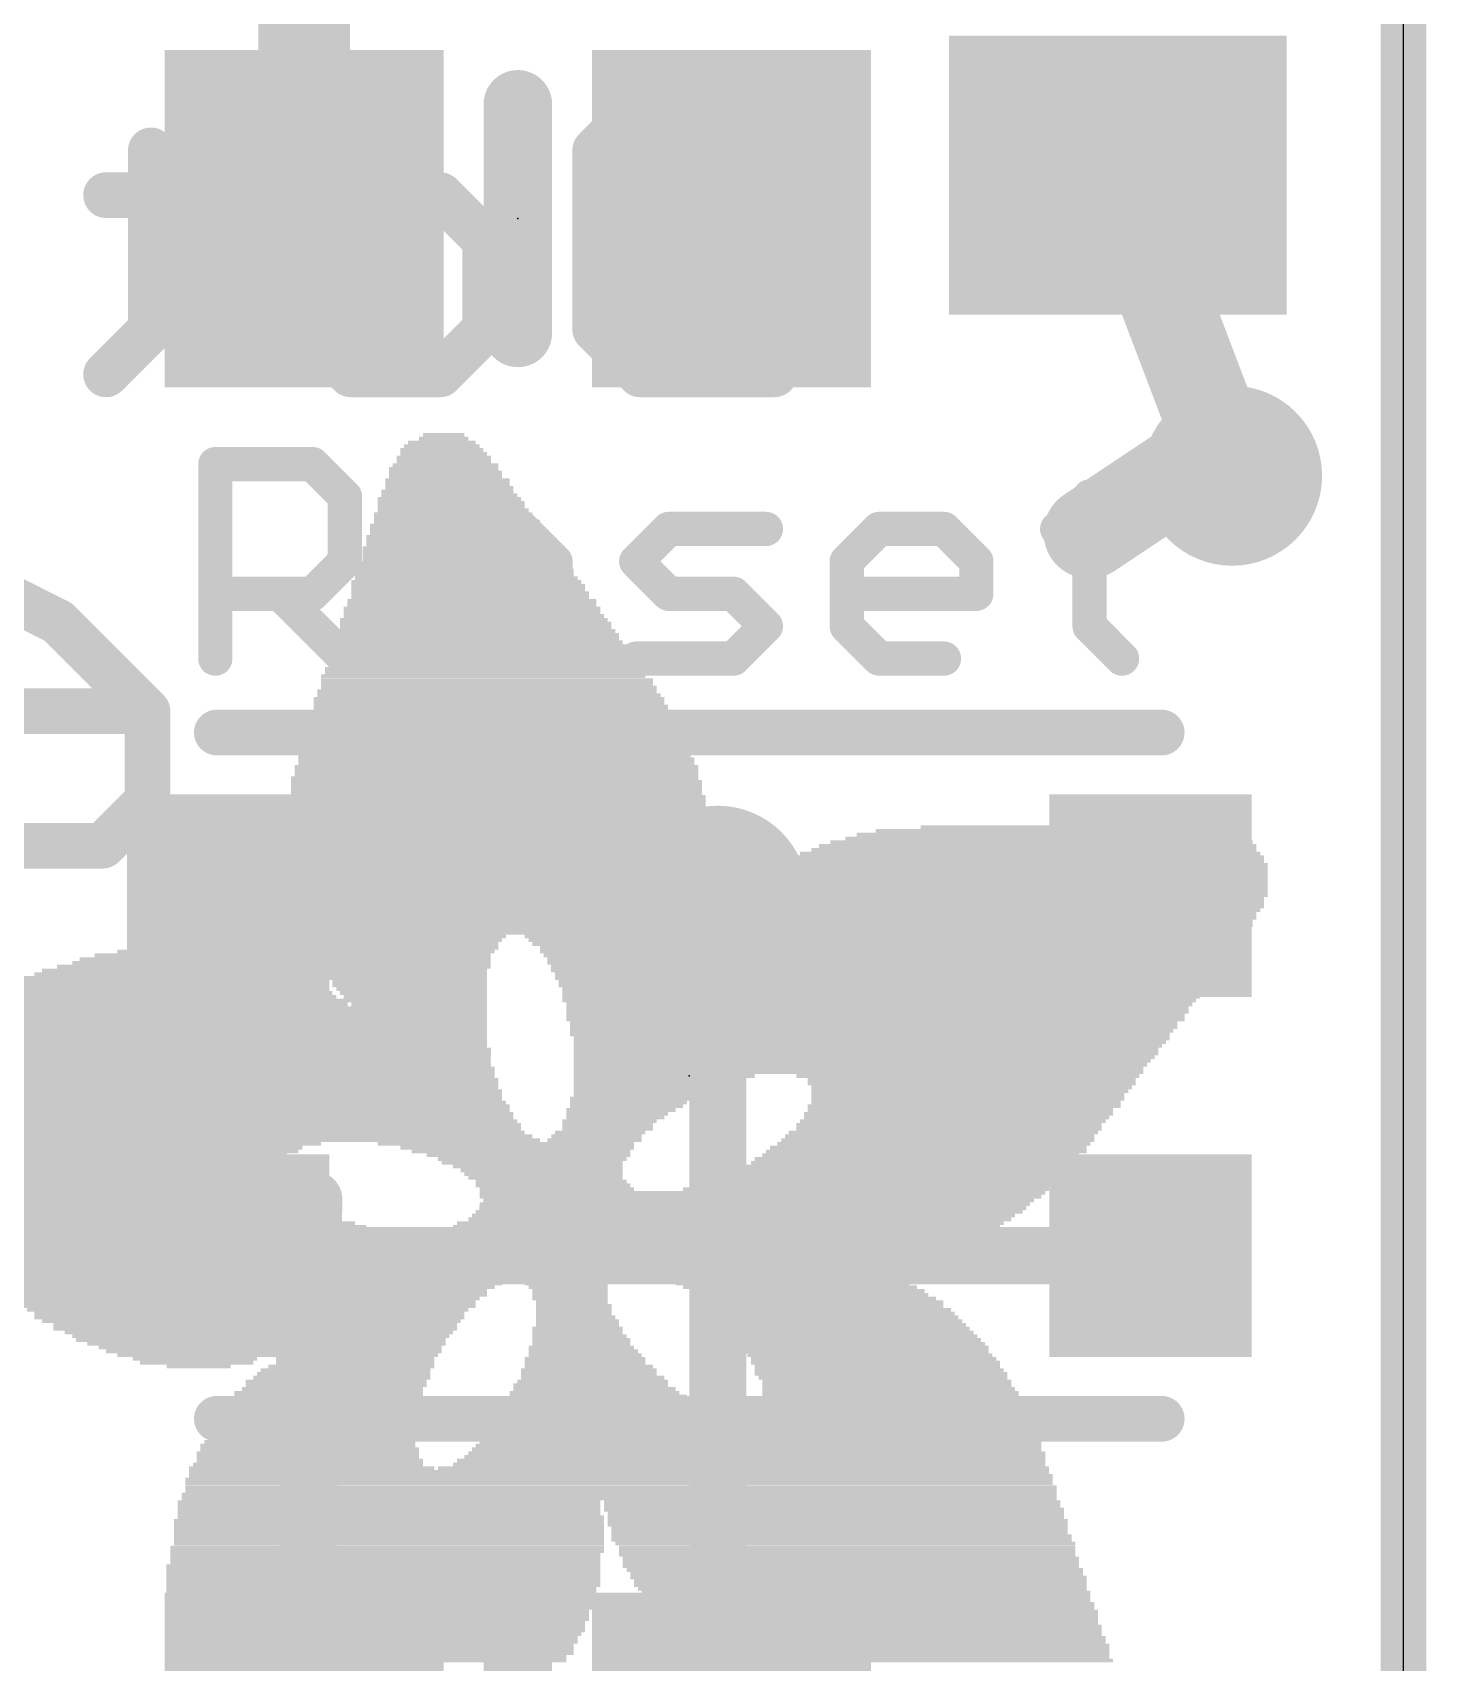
# Model space of a CAD drawing. Extents: x -6 to 62.2, y -4.9 to 32.6.
# Drawn here: x 44.71 to 50.9, y 8.57 to 15.81 of the extents above; entities that cross this region are included whole.
import ezdxf

# ---------------------------------------------------------------- set-up
doc = ezdxf.new("R2010")
doc.units = 0
for name, color, linetype in [('1', 12, 'CONTINUOUS'), ('16', 132, 'CONTINUOUS'), ('18', 110, 'CONTINUOUS'), ('20', 53, 'CONTINUOUS'), ('21', 40, 'CONTINUOUS'), ('22', 6, 'CONTINUOUS'), ('23', 53, 'CONTINUOUS'), ('47', 253, 'CONTINUOUS')]:
    doc.layers.add(name, color=color, linetype=linetype)

# ---------------------------------------------------------------- blocks, each defined once
blk = doc.blocks.new('RECT')
blk.add_solid([(-0.5, -0.5), (0.5, -0.5), (-0.5, 0.5), (0.5, 0.5)])
blk = doc.blocks.new('ROUNDV')
at = {"const_width": 0.5}
blk.add_lwpolyline([(0, -0.25, 1), (0, 0.25, 1), (0, -0.25)], format="xyb", dxfattribs=at)

msp = doc.modelspace()

# ---------------------------------------------------------------- linework, layer by layer
at = {"layer": '1'}
for points, const_width in [([(50.8, 0), (50.8, 22.86)], 0.2032), ([(45.913, 14.986), (45.913, 17.272)], 0.4064), ([(49.53, 15.179), (50.038, 13.843)], 0.4064), ([(47.752, 11.976), (45.575, 11.976)], 0.254), ([(49.675, 11.976), (47.752, 11.976)], 0.254), ([(45.575, 10.376), (45.956, 10.625)], 0.254), ([(45.956, 10.625), (45.913, 8.128)], 0.254), ([(49.675, 10.376), (45.575, 10.376)], 0.254)]:
    msp.add_lwpolyline(points, dxfattribs=dict(at, const_width=const_width))
for points, const_width in [([(49.625, 15.2151, 1), (49.435, 15.1429)], 0.2032), ([(45.8114, 14.986, 1), (46.0146, 14.986)], 0.2032), ([(49.943, 13.8069, 1), (50.133, 13.8791)], 0.2032), ([(45.575, 12.0395, 1), (45.575, 11.9125)], 0.127), ([(47.752, 12.0395, 1), (47.752, 11.9125)], 0.127), ([(47.752, 11.9125, 1), (47.752, 12.0395)], 0.127), ([(49.675, 11.9125, 1), (49.675, 12.0395)], 0.127), ([(46.0195, 10.6239, 1), (45.8925, 10.6261)], 0.127), ([(45.9907, 10.5718, 1), (45.9213, 10.6782)], 0.127), ([(45.575, 10.4395, 1), (45.575, 10.3125)], 0.127), ([(45.5403, 10.4292, 1), (45.6097, 10.3228)], 0.127), ([(49.675, 10.3125, 1), (49.675, 10.4395)], 0.127)]:
    msp.add_lwpolyline(points, format="xyb", dxfattribs=dict(at, const_width=const_width))
at = {"layer": '16'}
for points, const_width in [([(50.8, 22.86), (50.8, 0)], 0.2032), ([(49.784, 13.843), (49.403, 13.589)], 0.4064), ([(50.038, 13.843), (49.784, 13.843)], 0.4064), ([(47.752, 5.1435), (47.752, 11.976)], 0.254)]:
    msp.add_lwpolyline(points, dxfattribs=dict(at, const_width=const_width))
for points, const_width in [([(49.784, 13.9446, 1), (49.784, 13.7414)], 0.2032), ([(49.8404, 13.7585, 1), (49.7276, 13.9275)], 0.2032), ([(50.038, 13.7414, 1), (50.038, 13.9446)], 0.2032), ([(49.3466, 13.6735, 1), (49.4594, 13.5045)], 0.2032), ([(47.8155, 11.976, 1), (47.6885, 11.976)], 0.127)]:
    msp.add_lwpolyline(points, format="xyb", dxfattribs=dict(at, const_width=const_width))
at = {"layer": '20'}
msp.add_line((50.8, 2.54), (50.8, 20.32), dxfattribs=at)
at = {"layer": '21'}
for points, const_width in [([(46.863, 14.478), (46.863, 15.494)], 0.3048), ([(45.5183, 13.0302), (45.5183, 13.8945)], 0.1524), ([(45.5183, 13.8945), (45.9505, 13.8945)], 0.1524), ([(45.9505, 13.8945), (46.0945, 13.7505)], 0.1524), ([(46.0945, 13.7505), (46.0945, 13.4624)], 0.1524), ([(49.4045, 13.7505), (49.4045, 13.1743)], 0.1524), ([(46.4538, 13.4624), (46.5979, 13.6064)], 0.1524), ([(46.5979, 13.6064), (46.886, 13.6064)], 0.1524), ([(46.886, 13.6064), (47.0301, 13.4624)], 0.1524), ([(47.3894, 13.4624), (47.5334, 13.6064)], 0.1524), ([(47.5334, 13.6064), (47.9656, 13.6064)], 0.1524), ([(48.3249, 13.4624), (48.4689, 13.6064)], 0.1524), ([(48.4689, 13.6064), (48.757, 13.6064)], 0.1524), ([(48.757, 13.6064), (48.9011, 13.4624)], 0.1524), ([(49.2604, 13.6064), (49.5485, 13.6064)], 0.1524), ([(46.0945, 13.4624), (45.9505, 13.3183)], 0.1524), ([(46.4538, 13.1743), (46.4538, 13.4624)], 0.1524), ([(47.0301, 13.4624), (47.0301, 13.3183)], 0.1524), ([(47.5334, 13.3183), (47.3894, 13.4624)], 0.1524), ([(48.3249, 13.1743), (48.3249, 13.4624)], 0.1524), ([(48.9011, 13.4624), (48.9011, 13.3183)], 0.1524), ([(45.9505, 13.3183), (45.5183, 13.3183)], 0.1524), ([(45.8064, 13.3183), (46.0945, 13.0302)], 0.1524), ([(47.0301, 13.3183), (46.4538, 13.3183)], 0.1524), ([(47.8215, 13.3183), (47.5334, 13.3183)], 0.1524), ([(47.9656, 13.1743), (47.8215, 13.3183)], 0.1524), ([(48.9011, 13.3183), (48.3249, 13.3183)], 0.1524), ([(46.5979, 13.0302), (46.4538, 13.1743)], 0.1524), ([(47.8215, 13.0302), (47.9656, 13.1743)], 0.1524), ([(48.4689, 13.0302), (48.3249, 13.1743)], 0.1524), ([(49.4045, 13.1743), (49.5485, 13.0302)], 0.1524), ([(46.886, 13.0302), (46.5979, 13.0302)], 0.1524), ([(47.3894, 13.0302), (47.8215, 13.0302)], 0.1524), ([(48.757, 13.0302), (48.4689, 13.0302)], 0.1524), ([(45.525, 12.7014), (49.725, 12.7014)], 0.2032), ([(49.725, 9.6506), (45.525, 9.6506)], 0.2032), ([(46.863, 7.62), (46.863, 8.636)], 0.3048)]:
    msp.add_lwpolyline(points, dxfattribs=dict(at, const_width=const_width))
for points, const_width in [([(46.9392, 15.494, 1), (46.7868, 15.494)], 0.1524), ([(46.7868, 14.478, 1), (46.9392, 14.478)], 0.1524), ([(45.5564, 13.8945, 1), (45.4802, 13.8945)], 0.0762), ([(45.5183, 13.9326, 1), (45.5183, 13.8564)], 0.0762), ([(45.9774, 13.9215, 1), (45.9235, 13.8676)], 0.0762), ([(45.9505, 13.8564, 1), (45.9505, 13.9326)], 0.0762), ([(46.1326, 13.7505, 1), (46.0564, 13.7505)], 0.0762), ([(46.0676, 13.7235, 1), (46.1215, 13.7774)], 0.0762), ([(49.4426, 13.7505, 1), (49.3664, 13.7505)], 0.0762), ([(46.5979, 13.6445, 1), (46.5979, 13.5683)], 0.0762), ([(46.6248, 13.5795, 1), (46.571, 13.6334)], 0.0762), ([(46.913, 13.6334, 1), (46.8591, 13.5795)], 0.0762), ([(46.886, 13.5683, 1), (46.886, 13.6445)], 0.0762), ([(47.5334, 13.6445, 1), (47.5334, 13.5683)], 0.0762), ([(47.5604, 13.5795, 1), (47.5065, 13.6334)], 0.0762), ([(47.9656, 13.5683, 1), (47.9656, 13.6445)], 0.0762), ([(48.4689, 13.6445, 1), (48.4689, 13.5683)], 0.0762), ([(48.4959, 13.5795, 1), (48.442, 13.6334)], 0.0762), ([(48.784, 13.6334, 1), (48.7301, 13.5795)], 0.0762), ([(48.757, 13.5683, 1), (48.757, 13.6445)], 0.0762), ([(49.2604, 13.6445, 1), (49.2604, 13.5683)], 0.0762), ([(49.5485, 13.5683, 1), (49.5485, 13.6445)], 0.0762), ([(46.0564, 13.4624, 1), (46.1326, 13.4624)], 0.0762), ([(46.1215, 13.4354, 1), (46.0676, 13.4893)], 0.0762), ([(46.4919, 13.4624, 1), (46.4157, 13.4624)], 0.0762), ([(46.4269, 13.4893, 1), (46.4808, 13.4354)], 0.0762), ([(47.0682, 13.4624, 1), (46.992, 13.4624)], 0.0762), ([(47.0031, 13.4354, 1), (47.057, 13.4893)], 0.0762), ([(47.4163, 13.4893, 1), (47.3624, 13.4354)], 0.0762), ([(47.3624, 13.4893, 1), (47.4163, 13.4354)], 0.0762), ([(48.2979, 13.4893, 1), (48.3518, 13.4354)], 0.0762), ([(48.363, 13.4624, 1), (48.2868, 13.4624)], 0.0762), ([(48.9392, 13.4624, 1), (48.863, 13.4624)], 0.0762), ([(48.8742, 13.4354, 1), (48.928, 13.4893)], 0.0762), ([(45.5183, 13.3564, 1), (45.5183, 13.2802)], 0.0762), ([(45.8334, 13.3453, 1), (45.7795, 13.2914)], 0.0762), ([(45.9235, 13.3453, 1), (45.9774, 13.2914)], 0.0762), ([(45.9505, 13.2802, 1), (45.9505, 13.3564)], 0.0762), ([(46.4538, 13.3564, 1), (46.4538, 13.2802)], 0.0762), ([(46.992, 13.3183, 1), (47.0682, 13.3183)], 0.0762), ([(47.0301, 13.2802, 1), (47.0301, 13.3564)], 0.0762), ([(47.5334, 13.3564, 1), (47.5334, 13.2802)], 0.0762), ([(47.5065, 13.2914, 1), (47.5604, 13.3453)], 0.0762), ([(47.8485, 13.3453, 1), (47.7946, 13.2914)], 0.0762), ([(47.8215, 13.2802, 1), (47.8215, 13.3564)], 0.0762), ([(48.3249, 13.3564, 1), (48.3249, 13.2802)], 0.0762), ([(48.863, 13.3183, 1), (48.9392, 13.3183)], 0.0762), ([(48.9011, 13.2802, 1), (48.9011, 13.3564)], 0.0762), ([(46.4808, 13.2012, 1), (46.4269, 13.1473)], 0.0762), ([(46.4157, 13.1743, 1), (46.4919, 13.1743)], 0.0762), ([(47.9925, 13.1473, 1), (47.9386, 13.2012)], 0.0762), ([(47.9386, 13.1473, 1), (47.9925, 13.2012)], 0.0762), ([(48.3518, 13.2012, 1), (48.2979, 13.1473)], 0.0762), ([(48.2868, 13.1743, 1), (48.363, 13.1743)], 0.0762), ([(49.4314, 13.2012, 1), (49.3775, 13.1473)], 0.0762), ([(49.3664, 13.1743, 1), (49.4426, 13.1743)], 0.0762), ([(45.4802, 13.0302, 1), (45.5564, 13.0302)], 0.0762), ([(46.0676, 13.0033, 1), (46.1215, 13.0571)], 0.0762), ([(46.5979, 13.0683, 1), (46.5979, 12.9921)], 0.0762), ([(46.571, 13.0033, 1), (46.6248, 13.0571)], 0.0762), ([(46.886, 12.9921, 1), (46.886, 13.0683)], 0.0762), ([(47.3894, 13.0683, 1), (47.3894, 12.9921)], 0.0762), ([(47.7946, 13.0571, 1), (47.8485, 13.0033)], 0.0762), ([(47.8215, 12.9921, 1), (47.8215, 13.0683)], 0.0762), ([(48.4689, 13.0683, 1), (48.4689, 12.9921)], 0.0762), ([(48.442, 13.0033, 1), (48.4959, 13.0571)], 0.0762), ([(48.757, 12.9921, 1), (48.757, 13.0683)], 0.0762), ([(49.5216, 13.0033, 1), (49.5755, 13.0571)], 0.0762), ([(45.525, 12.7522, 1), (45.525, 12.6506)], 0.1016), ([(49.725, 12.6506, 1), (49.725, 12.7522)], 0.1016), ([(45.525, 9.7014, 1), (45.525, 9.5998)], 0.1016), ([(49.725, 9.5998, 1), (49.725, 9.7014)], 0.1016), ([(46.9392, 8.636, 1), (46.7868, 8.636)], 0.1524)]:
    msp.add_lwpolyline(points, format="xyb", dxfattribs=dict(at, const_width=const_width))
at = {"layer": '22', "const_width": 0.2032}
for points in [[(47.2071, 15.2895), (47.4063, 15.4887)], [(47.4063, 15.4887), (48.0037, 15.4887)], [(48.0037, 15.4887), (48.0037, 14.2939)], [(45.2319, 15.2895), (45.2319, 14.493)], [(47.2071, 14.493), (47.2071, 15.2895)], [(45.431, 15.0904), (45.0327, 15.0904)], [(45.9208, 14.8913), (46.1199, 15.0904)], [(46.1199, 15.0904), (46.5182, 15.0904)], [(46.5182, 15.0904), (46.7173, 14.8913)], [(45.9208, 14.493), (45.9208, 14.8913)], [(46.7173, 14.8913), (46.7173, 14.493)], [(45.2319, 14.493), (45.0327, 14.2939)], [(46.1199, 14.2939), (45.9208, 14.493)], [(46.7173, 14.493), (46.5182, 14.2939)], [(47.4063, 14.2939), (47.2071, 14.493)], [(46.5182, 14.2939), (46.1199, 14.2939)], [(48.0037, 14.2939), (47.4063, 14.2939)], [(44.4201, 13.3932), (44.8183, 13.194)], [(44.8183, 13.194), (45.2166, 12.7958)], [(44.4201, 12.5966), (44.6192, 12.7958)], [(44.6192, 12.7958), (45.2166, 12.7958)], [(45.2166, 12.7958), (45.2166, 12.3975)], [(44.6192, 12.1984), (44.4201, 12.3975)], [(45.2166, 12.3975), (45.0175, 12.1984)], [(45.0175, 12.1984), (44.6192, 12.1984)]]:
    msp.add_lwpolyline(points, dxfattribs=at)
at = {"layer": '22', "const_width": 0.1016}
for points in [[(47.4063, 15.5395, 1), (47.4063, 15.4379)], [(47.4422, 15.4527, 1), (47.3703, 15.5246)], [(48.0545, 15.4887, 1), (47.9529, 15.4887)], [(48.0037, 15.4379, 1), (48.0037, 15.5395)], [(45.2827, 15.2895, 1), (45.1811, 15.2895)], [(47.2579, 15.2895, 1), (47.1563, 15.2895)], [(47.1712, 15.3255, 1), (47.243, 15.2536)], [(45.0327, 15.1412, 1), (45.0327, 15.0396)], [(45.431, 15.0396, 1), (45.431, 15.1412)], [(46.1199, 15.1412, 1), (46.1199, 15.0396)], [(46.1558, 15.0545, 1), (46.084, 15.1263)], [(46.5541, 15.1263, 1), (46.4823, 15.0545)], [(46.5182, 15.0396, 1), (46.5182, 15.1412)], [(45.9716, 14.8913, 1), (45.87, 14.8913)], [(45.8849, 14.9272, 1), (45.9567, 14.8553)], [(46.7681, 14.8913, 1), (46.6665, 14.8913)], [(46.6814, 14.8553, 1), (46.7533, 14.9272)], [(45.2678, 14.4571, 1), (45.1959, 14.5289)], [(45.9567, 14.5289, 1), (45.8849, 14.4571)], [(46.7533, 14.4571, 1), (46.6814, 14.5289)], [(47.243, 14.5289, 1), (47.1712, 14.4571)], [(45.1811, 14.493, 1), (45.2827, 14.493)], [(45.87, 14.493, 1), (45.9716, 14.493)], [(46.6665, 14.493, 1), (46.7681, 14.493)], [(47.1563, 14.493, 1), (47.2579, 14.493)], [(44.9968, 14.3298, 1), (45.0686, 14.2579)], [(46.1199, 14.3447, 1), (46.1199, 14.2431)], [(46.084, 14.2579, 1), (46.1558, 14.3298)], [(46.4823, 14.3298, 1), (46.5541, 14.2579)], [(46.5182, 14.2431, 1), (46.5182, 14.3447)], [(47.4063, 14.3447, 1), (47.4063, 14.2431)], [(47.3703, 14.2579, 1), (47.4422, 14.3298)], [(48.0037, 14.2431, 1), (48.0037, 14.3447)], [(47.9529, 14.2939, 1), (48.0545, 14.2939)], [(44.8543, 13.23, 1), (44.7824, 13.1581)], [(44.7956, 13.1486, 1), (44.8411, 13.2395)], [(44.6551, 12.7598, 1), (44.5833, 12.8317)], [(45.2674, 12.7958, 1), (45.1658, 12.7958)], [(45.2166, 12.745, 1), (45.2166, 12.8466)], [(45.1807, 12.7598, 1), (45.2525, 12.8317)], [(45.2525, 12.3616, 1), (45.1807, 12.4334)], [(45.1658, 12.3975, 1), (45.2674, 12.3975)], [(44.5833, 12.1624, 1), (44.6551, 12.2343)], [(44.9816, 12.2343, 1), (45.0534, 12.1624)], [(45.0175, 12.1476, 1), (45.0175, 12.2492)]]:
    msp.add_lwpolyline(points, format="xyb", dxfattribs=at)
at = {"layer": '23'}
for p in [(46.863, 14.986), (47.625, 11.176)]:
    msp.add_point(p, dxfattribs=at)
at = {"layer": '47', "const_width": 0.13}
msp.add_lwpolyline([(50.8, 10.795), (50.8, 32.176)], dxfattribs=at)
at = {"layer": '47', "const_width": 0.065}
msp.add_lwpolyline([(50.7675, 10.795, 1), (50.8325, 10.795)], format="xyb", dxfattribs=at)

# ---------------------------------------------------------------- block references
at = {"layer": '1', "xscale": 1.24, "yscale": 1.5}
for p, rotation in [((49.53, 15.179), 270), ((45.913, 14.986), 180), ((47.813, 14.986), 180), ((45.913, 8.128), 180), ((47.813, 8.128), 180)]:
    msp.add_blockref('RECT', p, dxfattribs=dict(at, rotation=rotation))
at = {"layer": '1', "xscale": 0.9, "yscale": 0.9}
for p in [(45.575, 11.976), (49.675, 11.976), (45.575, 10.376), (49.675, 10.376)]:
    msp.add_blockref('RECT', p, dxfattribs=at)
at = {"layer": '18', "xscale": 0.8001, "yscale": 0.8001}
for p in [(50.038, 13.843), (50.038, 13.843), (47.752, 11.976), (47.752, 11.976)]:
    msp.add_blockref('ROUNDV', p, dxfattribs=at)
at = {"layer": '22', "rotation": 180}
for p, xscale, yscale in [((46.5249, 13.9908), 0.3018, 0.0168), ((46.5333, 14.0076), 0.218, 0.0168), ((46.5333, 14.0244), 0.1844, 0.0167), ((46.5334, 13.9238), 0.4191, 0.0168), ((46.5334, 13.907), 0.4191, 0.0168), ((46.5249, 13.9573), 0.3688, 0.0168), ((46.5333, 13.9405), 0.3856, 0.0167), ((46.525, 13.9741), 0.3353, 0.0167), ((46.5333, 13.8735), 0.4862, 0.0168), ((46.5417, 13.8567), 0.5029, 0.0168), ((46.5417, 13.8399), 0.5029, 0.0167), ((46.5417, 13.8902), 0.4694, 0.0167), ((46.55, 13.7729), 0.5867, 0.0168), ((46.5501, 13.8232), 0.5532, 0.0168), ((46.5501, 13.8064), 0.5532, 0.0168), ((46.5585, 13.7896), 0.5699, 0.0167), ((46.5668, 13.7226), 0.6538, 0.0168), ((46.5668, 13.7058), 0.6538, 0.0167), ((46.5752, 13.6891), 0.6706, 0.0168), ((46.5585, 13.7394), 0.6371, 0.0168), ((46.5585, 13.7561), 0.6035, 0.0167), ((46.5836, 13.622), 0.7544, 0.0168), ((46.592, 13.6388), 0.7376, 0.0168), ((46.5753, 13.6723), 0.7041, 0.0168), ((46.5753, 13.6555), 0.7041, 0.0167), ((46.6003, 13.5717), 0.8215, 0.0168), ((46.6003, 13.5549), 0.8215, 0.0167), ((46.592, 13.6052), 0.7712, 0.0167), ((46.592, 13.5885), 0.7712, 0.0168), ((46.6003, 13.5215), 0.8549, 0.0167), ((46.6255, 13.4712), 0.9052, 0.0167), ((46.6088, 13.5047), 0.8717, 0.0168), ((46.6172, 13.4879), 0.8885, 0.0168), ((46.6087, 13.5382), 0.8382, 0.0168), ((46.6256, 13.4209), 0.9723, 0.0167), ((46.6256, 13.4041), 0.9723, 0.0168), ((46.6171, 13.4544), 0.922, 0.0168), ((46.6255, 13.4376), 0.9388, 0.0168), ((46.6339, 13.3706), 1.0226, 0.0167), ((46.6423, 13.3538), 1.0394, 0.0168), ((46.6423, 13.3371), 1.0394, 0.0167), ((46.6339, 13.3873), 0.989, 0.0168), ((46.6591, 13.2532), 1.1399, 0.0168), ((46.659, 13.2868), 1.1064, 0.0167), ((46.659, 13.27), 1.1064, 0.0168), ((46.6506, 13.3203), 1.0561, 0.0168), ((46.6506, 13.3035), 1.0561, 0.0168), ((46.6674, 13.2029), 1.1902, 0.0168), ((46.6758, 13.1862), 1.207, 0.0167), ((46.6675, 13.2197), 1.1567, 0.0168), ((46.6591, 13.2365), 1.1399, 0.0167), ((46.6842, 13.1359), 1.2573, 0.0167), ((46.6842, 13.1191), 1.2573, 0.0168), ((46.6758, 13.1694), 1.207, 0.0168), ((46.6842, 13.1526), 1.2238, 0.0168), ((46.7009, 13.0353), 1.3579, 0.0168), ((46.6842, 13.1024), 1.2908, 0.0167), ((46.6926, 13.0856), 1.3076, 0.0168), ((46.7009, 13.0688), 1.3243, 0.0168), ((46.7009, 13.0521), 1.3243, 0.0167), ((46.7093, 12.985), 1.4082, 0.0168), ((46.7177, 12.9682), 1.425, 0.0168), ((46.7009, 13.0185), 1.3579, 0.0168), ((46.7177, 13.0018), 1.3914, 0.0167), ((46.7261, 12.9347), 1.4752, 0.0168), ((46.7261, 12.918), 1.4752, 0.0167), ((46.7345, 12.9012), 1.492, 0.0168), ((46.7094, 12.9515), 1.4417, 0.0167), ((46.7345, 12.8509), 1.5591, 0.0168), ((46.7345, 12.8341), 1.5591, 0.0168), ((46.7429, 12.8174), 1.5759, 0.0167), ((46.7261, 12.8844), 1.5088, 0.0168), ((46.7345, 12.8677), 1.5255, 0.0167), ((46.7429, 12.7838), 1.6093, 0.0168), ((46.7512, 12.7671), 1.6261, 0.0167), ((46.7512, 12.7503), 1.6261, 0.0168), ((46.7429, 12.8006), 1.5759, 0.0168), ((46.7512, 12.6833), 1.6931, 0.0167), ((46.7429, 12.7), 1.6764, 0.0168), ((46.7512, 12.7335), 1.6597, 0.0168), ((46.7512, 12.7168), 1.6597, 0.0167), ((46.7596, 12.633), 1.7434, 0.0167), ((46.7596, 12.6162), 1.7434, 0.0168), ((46.7596, 12.5994), 1.7434, 0.0168), ((46.7597, 12.6665), 1.7099, 0.0168), ((46.7597, 12.6497), 1.7099, 0.0168), ((46.768, 12.5491), 1.7938, 0.0168), ((46.768, 12.5324), 1.7938, 0.0167), ((46.768, 12.5827), 1.7602, 0.0167), ((46.768, 12.5659), 1.7602, 0.0168), ((46.7597, 12.4989), 1.8105, 0.0167), ((46.768, 12.4821), 1.8272, 0.0168), ((46.768, 12.4653), 1.8272, 0.0168), ((46.768, 12.5156), 1.7938, 0.0168), ((46.768, 12.4486), 1.8272, 0.0167), ((46.768, 12.4318), 1.8272, 0.0168), ((46.7764, 12.415), 1.844, 0.0168), ((46.7764, 12.3983), 1.844, 0.0167), ((46.7764, 12.3815), 1.844, 0.0168), ((46.7764, 12.3647), 1.8776, 0.0168), ((46.7764, 12.348), 1.8776, 0.0167), ((46.7764, 12.3312), 1.8776, 0.0168), ((46.7764, 12.3144), 1.8776, 0.0168), ((46.7764, 12.2977), 1.8776, 0.0167), ((46.7764, 12.2809), 1.8776, 0.0168), ((46.7764, 12.2642), 1.8776, 0.0167), ((46.7764, 12.2474), 1.8776, 0.0168), ((49.2324, 12.2474), 1.7267, 0.0168), ((49.2575, 12.2642), 1.6093, 0.0167), ((49.3162, 12.2809), 1.3243, 0.0168), ((46.7764, 12.2306), 1.8776, 0.0168), ((46.7764, 12.2139), 1.8776, 0.0167), ((46.7848, 12.1971), 1.8943, 0.0168), ((46.7848, 12.1803), 1.8943, 0.0168), ((49.1569, 12.1803), 1.9781, 0.0168), ((49.1736, 12.1971), 1.9446, 0.0168), ((49.1904, 12.2139), 1.8776, 0.0167), ((49.2156, 12.2306), 1.7937, 0.0168), ((46.7848, 12.1636), 1.8943, 0.0167), ((46.7848, 12.1468), 1.8943, 0.0168), ((46.7848, 12.13), 1.8943, 0.0168), ((46.7848, 12.1133), 1.8943, 0.0167), ((46.7764, 12.0965), 1.8776, 0.0168), ((49.0898, 12.0965), 2.2128, 0.0168), ((49.1066, 12.1133), 2.1793, 0.0167), ((49.115, 12.13), 2.1291, 0.0168), ((49.1234, 12.1468), 2.1123, 0.0168), ((49.1401, 12.1636), 2.0452, 0.0167), ((46.7764, 12.0798), 1.8776, 0.0167), ((46.7848, 12.063), 1.8608, 0.0168), ((46.7848, 12.0462), 1.8608, 0.0168), ((46.7848, 12.0295), 1.8608, 0.0167), ((49.0479, 12.0295), 2.2966, 0.0167), ((49.0563, 12.0462), 2.2799, 0.0168), ((49.0731, 12.063), 2.2463, 0.0168), ((49.0814, 12.0798), 2.2296, 0.0167), ((46.7848, 12.0127), 1.8608, 0.0168), ((46.7848, 11.9959), 1.8608, 0.0168), ((46.7848, 11.9792), 1.8608, 0.0167), ((46.7848, 11.9624), 1.8608, 0.0168), ((48.9977, 11.9624), 2.3637, 0.0168), ((49.0144, 11.9792), 2.3637, 0.0167), ((49.0228, 11.9959), 2.3469, 0.0168), ((49.0311, 12.0127), 2.3302, 0.0168), ((46.7848, 11.9456), 1.8273, 0.0168), ((46.7848, 11.9289), 1.8273, 0.0167), ((46.7932, 11.9121), 1.8105, 0.0168), ((46.7848, 11.8953), 1.7937, 0.0168), ((46.7848, 11.8786), 1.7937, 0.0167), ((48.9473, 11.8953), 2.3972, 0.0168), ((48.9473, 11.8786), 2.3972, 0.0167), ((48.9641, 11.9121), 2.3972, 0.0168), ((48.9809, 11.9289), 2.3973, 0.0167), ((48.9893, 11.9456), 2.3805, 0.0168), ((46.7848, 11.8618), 1.7937, 0.0168), ((46.7848, 11.8451), 1.7602, 0.0167), ((46.7848, 11.8283), 1.7602, 0.0168), ((46.7848, 11.8115), 1.7602, 0.0168), ((48.8887, 11.8115), 2.4141, 0.0168), ((48.9222, 11.8451), 2.414, 0.0167), ((48.9138, 11.8283), 2.3972, 0.0168), ((48.9306, 11.8618), 2.3973, 0.0168), ((45.3682, 11.7445), 0.4694, 0.0167), ((46.3657, 11.7948), 0.8885, 0.0167), ((46.3573, 11.778), 0.8717, 0.0168), ((46.3573, 11.7612), 0.8382, 0.0168), ((46.3573, 11.7445), 0.8382, 0.0167), ((47.2793, 11.7948), 0.7712, 0.0167), ((47.2793, 11.778), 0.7376, 0.0168), ((47.2877, 11.7612), 0.7208, 0.0168), ((47.2961, 11.7445), 0.6705, 0.0167), ((48.8468, 11.7445), 2.3973, 0.0167), ((48.8719, 11.778), 2.414, 0.0168), ((48.8635, 11.7612), 2.3972, 0.0168), ((48.8803, 11.7948), 2.3973, 0.0167), ((45.3347, 11.6607), 1.0394, 0.0167), ((45.3431, 11.6774), 0.922, 0.0168), ((45.3514, 11.6942), 0.8717, 0.0167), ((45.3598, 11.7109), 0.7544, 0.0168), ((45.3682, 11.7277), 0.57, 0.0168), ((46.3489, 11.7277), 0.8214, 0.0168), ((46.3489, 11.7109), 0.788, 0.0168), ((46.3573, 11.6942), 0.7712, 0.0167), ((46.3573, 11.6774), 0.7712, 0.0168), ((46.3657, 11.6607), 0.7544, 0.0167), ((48.5031, 11.7277), 3.0846, 0.0168), ((48.5031, 11.7109), 3.051, 0.0168), ((48.4947, 11.6774), 3.0008, 0.0168), ((48.5031, 11.6942), 3.0175, 0.0167), ((48.4947, 11.6607), 2.9672, 0.0167), ((45.2844, 11.5936), 1.3746, 0.0168), ((45.3011, 11.6104), 1.2741, 0.0167), ((45.3096, 11.6271), 1.1903, 0.0168), ((45.3179, 11.6439), 1.14, 0.0168), ((46.3657, 11.6439), 0.7209, 0.0168), ((46.3657, 11.6271), 0.7209, 0.0168), ((46.3741, 11.6104), 0.7041, 0.0167), ((46.3825, 11.5936), 0.6873, 0.0168), ((48.4947, 11.6439), 2.9672, 0.0168), ((48.4863, 11.6104), 2.917, 0.0167), ((48.4947, 11.6271), 2.9337, 0.0168), ((48.4863, 11.5936), 2.8834, 0.0168), ((45.2341, 11.5265), 1.6428, 0.0168), ((45.2425, 11.5433), 1.5926, 0.0168), ((45.2593, 11.5601), 1.5255, 0.0167), ((45.276, 11.5768), 1.425, 0.0168), ((46.3825, 11.5768), 0.6873, 0.0168), ((46.3908, 11.5601), 0.6706, 0.0167), ((46.3992, 11.5433), 0.6538, 0.0168), ((46.4076, 11.5265), 0.637, 0.0168), ((48.4863, 11.5768), 2.8834, 0.0168), ((48.4779, 11.5433), 2.8331, 0.0168), ((48.4779, 11.5265), 2.8331, 0.0168), ((48.4864, 11.5601), 2.8499, 0.0167), ((45.4437, 11.4427), 2.5649, 0.0168), ((45.4604, 11.4595), 2.5314, 0.0167), ((45.4856, 11.4762), 2.4811, 0.0168), ((45.1922, 11.493), 1.8273, 0.0168), ((45.5359, 11.5098), 2.3805, 0.0167), ((46.4244, 11.493), 0.6035, 0.0168), ((48.4696, 11.5098), 2.8163, 0.0167), ((48.4696, 11.493), 2.7829, 0.0168), ((48.4612, 11.4762), 2.7661, 0.0168), ((48.4612, 11.4595), 2.7661, 0.0167), ((48.4528, 11.4427), 2.7493, 0.0168), ((45.3263, 11.3757), 2.7996, 0.0167), ((45.3599, 11.3924), 2.7325, 0.0168), ((45.3766, 11.4092), 2.699, 0.0168), ((45.4101, 11.426), 2.632, 0.0167), ((48.4528, 11.426), 2.7493, 0.0167), ((48.4444, 11.4092), 2.699, 0.0168), ((48.4444, 11.3924), 2.699, 0.0168), ((48.436, 11.3757), 2.6822, 0.0167), ((45.2257, 11.3086), 3.0008, 0.0168), ((45.2508, 11.3254), 2.9505, 0.0167), ((45.276, 11.3421), 2.9002, 0.0168), ((45.3011, 11.3589), 2.8499, 0.0168), ((48.4276, 11.3589), 2.6655, 0.0168), ((48.4276, 11.3254), 2.6319, 0.0167), ((48.4361, 11.3421), 2.6487, 0.0168), ((48.4193, 11.3086), 2.6151, 0.0168), ((45.1755, 11.2248), 3.1349, 0.0168), ((45.1838, 11.2416), 3.1181, 0.0167), ((45.1922, 11.2583), 3.1014, 0.0168), ((45.209, 11.2751), 3.0679, 0.0167), ((45.2258, 11.2918), 3.0343, 0.0168), ((48.4109, 11.2918), 2.5984, 0.0168), ((48.4109, 11.2751), 2.5984, 0.0167), ((48.4025, 11.2583), 2.5816, 0.0168), ((48.3942, 11.2416), 2.5649, 0.0167), ((48.3858, 11.2248), 2.5481, 0.0168), ((45.1671, 11.1745), 3.1851, 0.0168), ((45.1755, 11.1577), 3.2019, 0.0168), ((45.1754, 11.1913), 3.1684, 0.0167), ((45.1838, 11.208), 3.1516, 0.0168), ((48.3773, 11.208), 2.5313, 0.0168), ((48.3773, 11.1913), 2.5313, 0.0167), ((47.514, 11.1745), 0.8046, 0.0168), ((47.4721, 11.1577), 0.7208, 0.0168), ((48.8635, 11.1745), 1.5256, 0.0168), ((48.8803, 11.1577), 1.4585, 0.0168), ((45.1754, 11.0907), 3.2354, 0.0167), ((45.1838, 11.1074), 3.2186, 0.0168), ((45.1755, 11.141), 3.2019, 0.0167), ((45.1755, 11.1242), 3.2019, 0.0168), ((47.4386, 11.1242), 0.6538, 0.0168), ((47.4638, 11.141), 0.7041, 0.0167), ((47.4135, 11.1074), 0.6035, 0.0168), ((47.3967, 11.0907), 0.5699, 0.0167), ((48.8803, 11.141), 1.4585, 0.0167), ((48.8719, 11.1074), 1.4082, 0.0168), ((48.8635, 11.0907), 1.3914, 0.0167), ((48.8803, 11.1242), 1.4249, 0.0168), ((45.1754, 11.0739), 3.2354, 0.0168), ((45.1838, 11.0571), 3.2522, 0.0168), ((45.1922, 11.0404), 3.269, 0.0167), ((45.1922, 11.0236), 3.269, 0.0168), ((45.209, 11.0069), 3.2689, 0.0167), ((47.3212, 11.0236), 0.4862, 0.0168), ((47.3045, 11.0069), 0.4527, 0.0167), ((47.3715, 11.0739), 0.5532, 0.0168), ((47.3548, 11.0571), 0.5197, 0.0168), ((47.3464, 11.0404), 0.5029, 0.0167), ((48.8216, 11.0069), 1.3746, 0.0167), ((48.8467, 11.0404), 1.3914, 0.0167), ((48.83, 11.0236), 1.3579, 0.0168), ((48.8635, 11.0739), 1.3914, 0.0168), ((48.8551, 11.0571), 1.3746, 0.0168), ((45.2174, 10.9733), 3.2857, 0.0168), ((45.209, 10.9901), 3.2689, 0.0168), ((45.2341, 10.9566), 3.2858, 0.0167), ((45.2425, 10.9398), 3.269, 0.0168), ((47.2709, 10.9733), 0.4191, 0.0168), ((47.2626, 10.9566), 0.4023, 0.0167), ((47.2626, 10.9398), 0.4023, 0.0168), ((47.2961, 10.9901), 0.4359, 0.0168), ((48.7797, 10.9566), 1.3579, 0.0167), ((48.7797, 10.9398), 1.3579, 0.0168), ((48.7965, 10.9733), 1.3579, 0.0168), ((48.8133, 10.9901), 1.3579, 0.0168), ((45.2508, 10.923), 3.2857, 0.0168), ((45.2761, 10.9063), 3.3025, 0.0167), ((45.3011, 10.8895), 3.3193, 0.0168), ((44.8234, 10.8727), 2.3302, 0.0168), ((46.8099, 10.8727), 1.14, 0.0168), ((47.2039, 10.8895), 0.4191, 0.0168), ((47.2123, 10.9063), 0.4023, 0.0167), ((47.229, 10.923), 0.4024, 0.0168), ((48.7126, 10.8727), 1.3914, 0.0168), ((48.7294, 10.8895), 1.3914, 0.0168), ((48.7378, 10.9063), 1.3747, 0.0167), ((48.7546, 10.923), 1.3747, 0.0168), ((44.7983, 10.8559), 2.2129, 0.0167), ((44.7983, 10.8392), 2.1793, 0.0168), ((44.7814, 10.8224), 2.1123, 0.0167), ((44.7899, 10.8057), 2.0619, 0.0168), ((44.7899, 10.7889), 2.0285, 0.0168), ((46.8602, 10.8559), 1.0394, 0.0167), ((46.877, 10.8392), 0.9723, 0.0168), ((46.9105, 10.8224), 0.9052, 0.0167), ((46.9273, 10.8057), 0.8382, 0.0168), ((46.9273, 10.7889), 0.8047, 0.0168), ((48.6205, 10.7889), 1.4417, 0.0168), ((48.6288, 10.8057), 1.425, 0.0168), ((48.654, 10.8224), 1.4081, 0.0167), ((48.6791, 10.8392), 1.425, 0.0168), ((48.6875, 10.8559), 1.4082, 0.0167), ((44.7983, 10.7721), 2.0117, 0.0167), ((44.8066, 10.7554), 1.9614, 0.0168), ((44.815, 10.7386), 1.9446, 0.0168), ((44.8317, 10.7218), 1.9447, 0.0167), ((46.9524, 10.7721), 0.7544, 0.0167), ((46.9691, 10.7554), 0.7209, 0.0168), ((46.9776, 10.7386), 0.7041, 0.0168), ((46.986, 10.7218), 0.6873, 0.0167), ((48.5115, 10.7218), 1.5255, 0.0167), ((48.545, 10.7386), 1.492, 0.0168), ((48.5618, 10.7554), 1.4919, 0.0168), ((48.5953, 10.7721), 1.4585, 0.0167), ((44.8486, 10.7051), 1.9111, 0.0168), ((44.8569, 10.6883), 1.8944, 0.0168), ((44.882, 10.6715), 1.9111, 0.0167), ((44.9072, 10.6548), 1.8944, 0.0168), ((47.0111, 10.7051), 0.6706, 0.0168), ((47.0194, 10.6883), 0.6873, 0.0168), ((47.9499, 10.6548), 2.5146, 0.0168), ((47.0363, 10.6715), 0.6873, 0.0167), ((48.4109, 10.6715), 1.6261, 0.0167), ((48.4528, 10.6883), 1.5758, 0.0168), ((48.4779, 10.7051), 1.5591, 0.0168), ((44.9156, 10.638), 1.8776, 0.0168), ((44.9491, 10.6212), 1.8776, 0.0167), ((44.9743, 10.6045), 1.8943, 0.0168), ((44.9911, 10.5877), 1.8943, 0.0167), ((45.0329, 10.571), 1.9111, 0.0168), ((47.8912, 10.571), 2.4308, 0.0168), ((47.9079, 10.5877), 2.4307, 0.0167), ((47.9415, 10.638), 2.4978, 0.0168), ((47.9164, 10.6045), 2.4475, 0.0168), ((47.9331, 10.6212), 2.4476, 0.0167), ((45.0916, 10.5374), 1.9614, 0.0167), ((45.0749, 10.5542), 1.9279, 0.0168), ((45.1419, 10.5207), 1.995, 0.0168), ((45.1754, 10.5039), 2.0284, 0.0168), ((47.7906, 10.5039), 2.4308, 0.0168), ((47.8074, 10.5207), 2.4308, 0.0168), ((47.8493, 10.5374), 2.414, 0.0167), ((47.8661, 10.5542), 2.4141, 0.0168), ((45.2844, 10.4871), 2.1793, 0.0167), ((46.5752, 10.4704), 4.7274, 0.0168), ((46.5753, 10.4536), 4.6939, 0.0168), ((46.5752, 10.4368), 4.6268, 0.0167), ((47.6984, 10.4871), 2.5482, 0.0167), ((46.55, 10.4033), 4.5095, 0.0167), ((46.5585, 10.4201), 4.5263, 0.0168), ((46.5333, 10.3866), 4.409, 0.0168), ((46.5082, 10.3698), 4.2916, 0.0168), ((46.4747, 10.353), 4.2245, 0.0167), ((45.8544, 10.3363), 2.9169, 0.0168), ((45.8544, 10.3195), 2.8499, 0.0168), ((45.8544, 10.3027), 2.8163, 0.0167), ((45.8628, 10.286), 2.7995, 0.0168), ((47.8912, 10.3363), 0.9556, 0.0168), ((47.9582, 10.3195), 0.9891, 0.0168), ((47.975, 10.3027), 0.989, 0.0167), ((48.0253, 10.286), 1.0226, 0.0168), ((45.6616, 10.2692), 2.3302, 0.0168), ((45.6532, 10.2524), 2.2799, 0.0167), ((45.6532, 10.2357), 2.2128, 0.0168), ((45.6448, 10.2189), 2.1626, 0.0168), ((47.0614, 10.2692), 0.4023, 0.0168), ((47.0781, 10.2524), 0.3688, 0.0167), ((47.0865, 10.2357), 0.352, 0.0168), ((47.0949, 10.2189), 0.3352, 0.0168), ((48.0672, 10.2692), 1.0058, 0.0168), ((48.084, 10.2524), 1.0394, 0.0167), ((48.1175, 10.2357), 1.0394, 0.0168), ((48.151, 10.2189), 1.0394, 0.0168), ((45.6532, 10.2021), 2.1458, 0.0167), ((45.6532, 10.1854), 2.0788, 0.0168), ((45.6616, 10.1687), 2.0284, 0.0167), ((45.6616, 10.1519), 2.0284, 0.0168), ((45.6616, 10.1351), 1.9614, 0.0168), ((47.0949, 10.2021), 0.3352, 0.0167), ((47.0949, 10.1854), 0.3352, 0.0168), ((47.1033, 10.1687), 0.3185, 0.0167), ((47.1117, 10.1519), 0.3353, 0.0168), ((47.1117, 10.1351), 0.3353, 0.0168), ((48.1594, 10.2021), 1.0562, 0.0167), ((48.193, 10.1854), 1.0561, 0.0168), ((48.2181, 10.1687), 1.0729, 0.0167), ((48.2264, 10.1519), 1.0561, 0.0168), ((48.2517, 10.1351), 1.0729, 0.0168), ((45.67, 10.1184), 1.9111, 0.0167), ((45.67, 10.1016), 1.9111, 0.0168), ((45.6783, 10.0848), 1.8608, 0.0168), ((45.6951, 10.0681), 1.7938, 0.0167), ((47.1117, 10.1184), 0.3353, 0.0167), ((47.12, 10.1016), 0.3521, 0.0168), ((47.1284, 10.0848), 0.3688, 0.0168), ((47.1284, 10.0681), 0.3688, 0.0167), ((48.2684, 10.1184), 1.0729, 0.0167), ((48.2852, 10.1016), 1.0729, 0.0168), ((48.302, 10.0848), 1.0729, 0.0168), ((48.3187, 10.0681), 1.0729, 0.0167), ((45.6951, 10.0513), 1.7938, 0.0168), ((45.7119, 10.0345), 1.7267, 0.0168), ((45.7203, 10.0178), 1.6764, 0.0167), ((45.7203, 10.001), 1.6429, 0.0168), ((47.1369, 10.0178), 0.4191, 0.0167), ((47.1452, 10.001), 0.4358, 0.0168), ((47.1285, 10.0513), 0.4023, 0.0168), ((47.1285, 10.0345), 0.4023, 0.0168), ((48.327, 10.0513), 1.0897, 0.0168), ((48.3522, 10.0345), 1.0728, 0.0168), ((48.369, 10.0178), 1.0729, 0.0167), ((48.3773, 10.001), 1.0897, 0.0168), ((45.7454, 9.9843), 1.5926, 0.0167), ((45.4269, 9.9675), 0.855, 0.0168), ((45.4353, 9.9507), 0.8047, 0.0168), ((45.4269, 9.934), 0.6873, 0.0167), ((46.1645, 9.934), 0.6874, 0.0167), ((46.1897, 9.9507), 0.6705, 0.0168), ((46.198, 9.9675), 0.6538, 0.0168), ((47.1452, 9.9675), 0.4694, 0.0168), ((47.1536, 9.9507), 0.4862, 0.0168), ((47.162, 9.934), 0.5029, 0.0167), ((47.1452, 9.9843), 0.4358, 0.0167), ((48.3941, 9.9843), 1.0896, 0.0167), ((48.4109, 9.9675), 1.0897, 0.0168), ((48.4109, 9.9507), 1.0897, 0.0168), ((48.4276, 9.934), 1.0897, 0.0167), ((45.4269, 9.9172), 0.5532, 0.0168), ((45.4353, 9.9004), 0.5029, 0.0168), ((45.4437, 9.8837), 0.2849, 0.0167), ((46.0891, 9.8501), 0.7711, 0.0168), ((46.0975, 9.8669), 0.7543, 0.0168), ((46.1226, 9.8837), 0.7376, 0.0167), ((46.1394, 9.9172), 0.7041, 0.0168), ((46.1394, 9.9004), 0.7041, 0.0168), ((47.1788, 9.8669), 0.6035, 0.0168), ((47.1788, 9.8501), 0.6035, 0.0168), ((47.162, 9.9172), 0.5365, 0.0168), ((47.162, 9.9004), 0.5365, 0.0168), ((47.1787, 9.8837), 0.57, 0.0167), ((48.4444, 9.9172), 1.0896, 0.0168), ((48.4528, 9.9004), 1.1064, 0.0168), ((48.4779, 9.8501), 1.1232, 0.0168), ((48.4612, 9.8837), 1.0897, 0.0167), ((48.4696, 9.8669), 1.1065, 0.0168), ((46.0388, 9.7831), 0.8047, 0.0167), ((46.0556, 9.8166), 0.8047, 0.0168), ((46.0556, 9.7998), 0.8047, 0.0168), ((46.0807, 9.8334), 0.7879, 0.0167), ((47.1871, 9.7998), 0.6874, 0.0168), ((47.2039, 9.7831), 0.7209, 0.0167), ((47.1955, 9.8166), 0.6706, 0.0168), ((47.1955, 9.8334), 0.637, 0.0167), ((48.4863, 9.8334), 1.1064, 0.0167), ((48.5031, 9.8166), 1.1064, 0.0168), ((48.5031, 9.7998), 1.1064, 0.0168), ((48.5115, 9.7831), 1.1232, 0.0167), ((45.9969, 9.716), 0.8549, 0.0168), ((46.0136, 9.7328), 0.855, 0.0168), ((46.022, 9.7663), 0.8382, 0.0168), ((46.022, 9.7496), 0.8382, 0.0167), ((47.2374, 9.716), 0.855, 0.0168), ((47.2039, 9.7663), 0.7544, 0.0168), ((47.2206, 9.7496), 0.7879, 0.0167), ((47.229, 9.7328), 0.8046, 0.0168), ((48.5282, 9.7328), 1.1567, 0.0168), ((48.5282, 9.716), 1.1567, 0.0168), ((48.5199, 9.7663), 1.1399, 0.0168), ((48.5199, 9.7496), 1.1399, 0.0167), ((45.955, 9.6322), 0.9053, 0.0168), ((45.9801, 9.6657), 0.8885, 0.0168), ((45.9801, 9.649), 0.8885, 0.0167), ((45.9885, 9.6993), 0.8717, 0.0167), ((45.9885, 9.6825), 0.8717, 0.0168), ((47.9582, 9.6322), 2.3973, 0.0168), ((47.2709, 9.6657), 0.9891, 0.0168), ((47.2877, 9.649), 1.0226, 0.0167), ((47.2373, 9.6993), 0.8885, 0.0167), ((47.2542, 9.6825), 0.9221, 0.0168), ((48.5199, 9.649), 1.2405, 0.0167), ((48.5282, 9.6657), 1.2238, 0.0168), ((48.5282, 9.6993), 1.1567, 0.0167), ((48.5366, 9.6825), 1.1734, 0.0168), ((45.9466, 9.5987), 0.922, 0.0167), ((45.9466, 9.5819), 0.922, 0.0168), ((45.9466, 9.5652), 0.922, 0.0167), ((45.955, 9.6154), 0.9053, 0.0168), ((47.9415, 9.5652), 2.4643, 0.0167), ((47.9415, 9.5987), 2.4308, 0.0167), ((47.9499, 9.5819), 2.4475, 0.0168), ((47.9499, 9.6154), 2.414, 0.0168), ((45.9298, 9.4981), 0.989, 0.0168), ((45.9298, 9.5316), 0.9556, 0.0168), ((45.9382, 9.5149), 0.9723, 0.0167), ((45.9382, 9.5484), 0.9388, 0.0168), ((47.9248, 9.4981), 2.5649, 0.0168), ((47.9247, 9.5149), 2.5314, 0.0167), ((47.9331, 9.5316), 2.5146, 0.0168), ((47.9415, 9.5484), 2.4978, 0.0168), ((45.9466, 9.431), 1.0897, 0.0168), ((47.3128, 9.4143), 3.8222, 0.0167), ((45.9298, 9.4478), 1.0226, 0.0168), ((45.9298, 9.4813), 0.989, 0.0168), ((45.9382, 9.4646), 1.0058, 0.0167), ((47.8661, 9.431), 2.7157, 0.0168), ((47.8912, 9.4478), 2.632, 0.0168), ((47.8996, 9.4646), 2.6152, 0.0167), ((47.9164, 9.4813), 2.5817, 0.0168), ((47.3212, 9.3472), 3.8725, 0.0168), ((47.3129, 9.3807), 3.8557, 0.0168), ((47.3129, 9.364), 3.8557, 0.0167), ((47.3212, 9.3975), 3.839, 0.0168), ((46.2902, 9.2802), 1.8776, 0.0167), ((47.3129, 9.3137), 3.8893, 0.0168), ((47.3129, 9.2969), 3.8893, 0.0168), ((47.3212, 9.3305), 3.8725, 0.0167), ((48.26, 9.2802), 2.0284, 0.0167), ((46.2903, 9.1963), 1.9111, 0.0168), ((46.2902, 9.2634), 1.8776, 0.0168), ((46.2902, 9.2466), 1.8776, 0.0168), ((46.2902, 9.2299), 1.8776, 0.0167), ((46.2986, 9.2131), 1.8944, 0.0168), ((48.26, 9.2634), 2.0284, 0.0168), ((48.2684, 9.2466), 2.0452, 0.0168), ((48.2767, 9.2299), 2.0285, 0.0167), ((48.2767, 9.2131), 2.0285, 0.0168), ((48.2851, 9.1963), 2.0452, 0.0168), ((46.2903, 9.1796), 1.9111, 0.0167), ((46.2903, 9.1628), 1.9111, 0.0168), ((46.2903, 9.1461), 1.9111, 0.0167), ((46.2903, 9.1293), 1.9111, 0.0168), ((48.2851, 9.1796), 2.0452, 0.0167), ((48.2935, 9.1628), 2.0284, 0.0168), ((48.2935, 9.1461), 2.0284, 0.0167), ((48.3019, 9.1293), 2.0452, 0.0168), ((46.2819, 9.079), 1.9279, 0.0168), ((46.2819, 9.0622), 1.9279, 0.0168), ((46.2903, 9.1125), 1.9111, 0.0168), ((46.2903, 9.0958), 1.9111, 0.0167), ((48.3019, 9.1125), 2.0452, 0.0168), ((48.3187, 9.0958), 2.0452, 0.0167), ((48.327, 9.079), 2.0285, 0.0168), ((48.327, 9.0622), 2.0285, 0.0168), ((46.2651, 8.9952), 1.9278, 0.0167), ((46.2651, 8.9784), 1.9278, 0.0168), ((46.2735, 9.0455), 1.9111, 0.0167), ((46.2735, 9.0287), 1.9111, 0.0168), ((46.2735, 9.0119), 1.9111, 0.0168), ((48.327, 9.0455), 2.0285, 0.0167), ((48.3438, 9.0287), 2.0284, 0.0168), ((48.3438, 9.0119), 2.0284, 0.0168), ((48.3438, 8.9952), 2.0284, 0.0167), ((48.3606, 8.9784), 2.0284, 0.0168), ((46.2651, 8.9616), 1.9278, 0.0168), ((46.2651, 8.9449), 1.9278, 0.0167), ((46.2651, 8.9281), 1.9278, 0.0168), ((46.2651, 8.9114), 1.9278, 0.0167), ((48.369, 8.9616), 2.0117, 0.0168), ((48.3773, 8.9449), 2.0285, 0.0167), ((48.3858, 8.9281), 2.0117, 0.0168), ((48.3858, 8.9114), 2.0117, 0.0167), ((46.2567, 8.8946), 1.911, 0.0168), ((46.2567, 8.8778), 1.911, 0.0168), ((46.2567, 8.8611), 1.911, 0.0167), ((46.2567, 8.8443), 1.911, 0.0168), ((48.3942, 8.8946), 1.9949, 0.0168), ((48.4109, 8.8778), 1.9949, 0.0168), ((48.4109, 8.8611), 1.9949, 0.0167), ((48.4193, 8.8443), 1.9781, 0.0168), ((46.2484, 8.8275), 1.8943, 0.0168), ((46.2484, 8.8108), 1.8943, 0.0167), ((46.24, 8.794), 1.8775, 0.0168), ((46.24, 8.7772), 1.8775, 0.0168), ((46.24, 8.7605), 1.8775, 0.0167), ((48.436, 8.8275), 1.9782, 0.0168), ((48.4444, 8.8108), 1.9614, 0.0167), ((48.4612, 8.794), 1.9614, 0.0168), ((48.4612, 8.7772), 1.9614, 0.0168), ((48.4696, 8.7605), 1.9447, 0.0167), ((46.2316, 8.7437), 1.8608, 0.0168), ((46.2316, 8.727), 1.8608, 0.0167), ((46.2316, 8.7102), 1.8608, 0.0168), ((46.2232, 8.6934), 1.844, 0.0168), ((48.4779, 8.7437), 1.9279, 0.0168), ((48.4947, 8.727), 1.9278, 0.0167), ((48.5031, 8.7102), 1.9111, 0.0168), ((48.5115, 8.6934), 1.8943, 0.0168), ((46.2148, 8.6767), 1.8272, 0.0167), ((46.2148, 8.6599), 1.8272, 0.0168), ((46.2065, 8.6431), 1.8105, 0.0168), ((46.2065, 8.6264), 1.8105, 0.0167), ((48.5366, 8.6767), 1.8776, 0.0167), ((48.545, 8.6599), 1.8608, 0.0168), ((48.5618, 8.6431), 1.8609, 0.0168), ((48.5702, 8.6264), 1.8441, 0.0167), ((46.2065, 8.6096), 1.8105, 0.0168), ((46.1897, 8.5928), 1.7769, 0.0168), ((46.1897, 8.5761), 1.7769, 0.0167), ((48.5785, 8.6096), 1.8273, 0.0168), ((48.5953, 8.5928), 1.7938, 0.0168), ((48.6121, 8.5761), 1.7937, 0.0167)]:
    msp.add_blockref('RECT', p, dxfattribs=dict(at, xscale=xscale, yscale=yscale))

doc.saveas('drawing.dxf')
